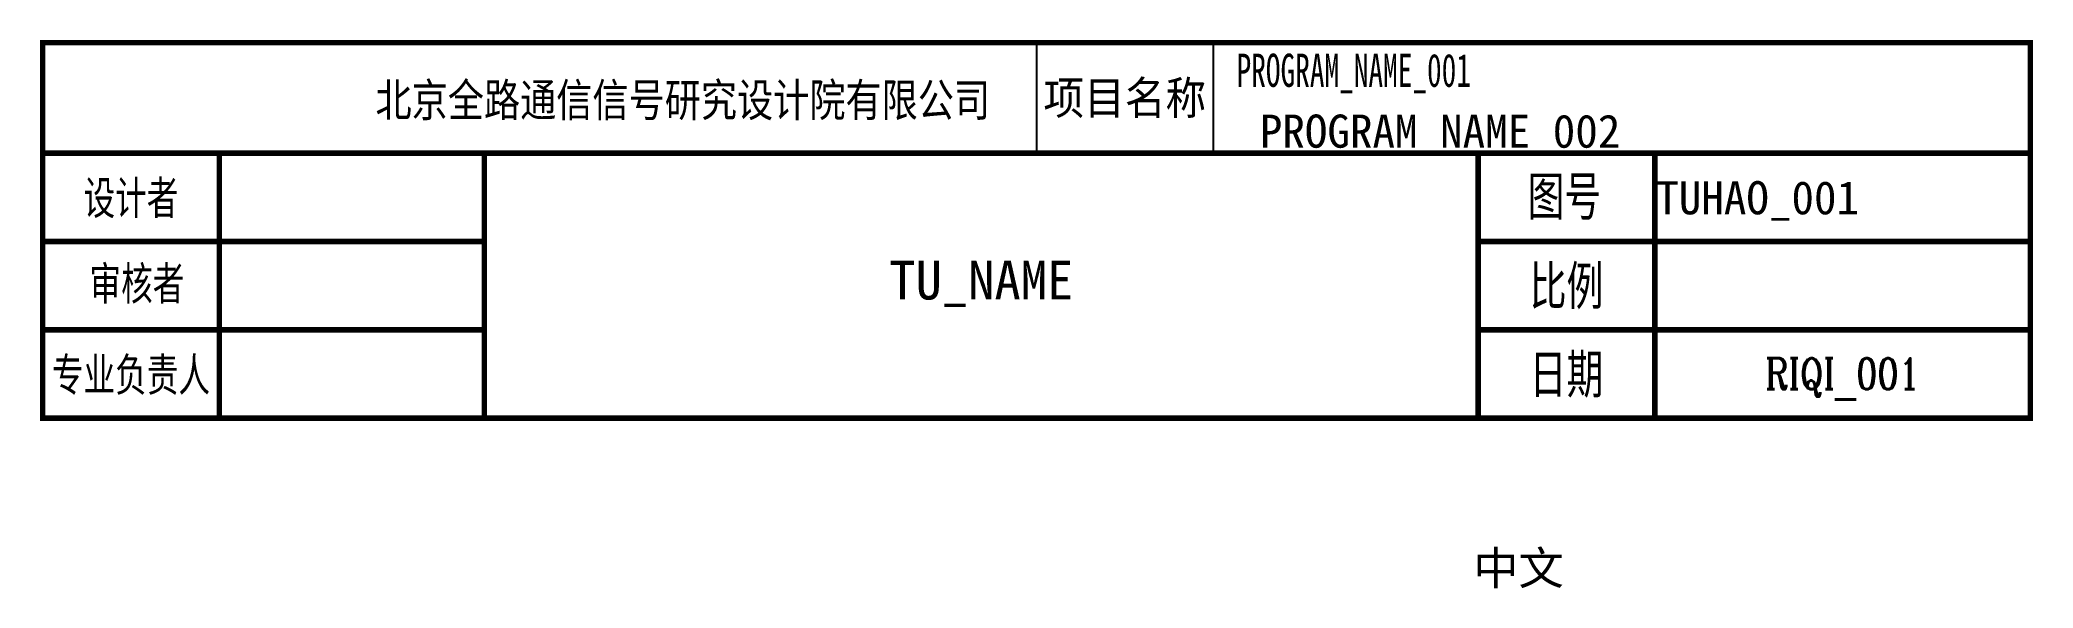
# Model space of a CAD drawing. Header units: inches. Extents: x -57 to 123, y -20 to 29.
import ezdxf
from ezdxf.enums import TextEntityAlignment as Align

# ---------------------------------------------------------------- set-up
doc = ezdxf.new("R2010")
doc.units = ezdxf.units.IN
doc.header["$MEASUREMENT"] = 0
doc.styles.add('H', font='SimSun.ttf', dxfattribs={"width": 0.9, "height": 300})
doc.styles.add('ROMANC', font='romanc.shx', dxfattribs={"width": 0.8, "bigfont": 'hztxt.shx'})
doc.styles.get("Standard").update_dxf_attribs({"font": 'SimSun.ttf'})
doc.styles.add('宋体', font='SimSun.ttf')

msp = doc.modelspace()

# ---------------------------------------------------------------- linework, layer by layer
for p, q in [((32.91, 29.09), (32.91, 19.09)), ((48.91, 29.09), (48.91, 19.09)), ((48.91, 29.09), (48.91, 19.09)), ((-17.09, 19.09), (-57.09, 19.09)), ((-57.09, 19.09), (-57.09, -4.91)), ((122.91, 19.09), (-57.09, 19.09)), ((-17.09, 19.09), (-57.09, 19.09)), ((72.91, 19.09), (72.91, -4.91)), ((122.91, 19.09), (122.91, -4.91)), ((122.91, -4.91), (-57.09, -4.91))]:
    msp.add_line(p, q)
at = {"const_width": 0.5}
for points in [[(-57.09, 29.09), (122.91, 29.09), (122.91, 19.09), (-57.09, 19.09)], [(-57.09, 19.09), (122.91, 19.09), (122.91, -4.91), (-57.09, -4.91)]]:
    msp.add_lwpolyline(points, close=True, dxfattribs=at)
for points in [[(-41.09, 19.09), (-41.09, -4.91)], [(-17.09, 19.09), (-17.09, -4.91)], [(-17.09, 19.09), (-17.09, -4.91)], [(72.91, 19.09), (122.91, 19.09)], [(72.91, 19.09), (122.91, 19.09)], [(72.91, 19.09), (72.91, -4.91)], [(88.91, 19.09), (88.91, -4.91)], [(122.91, 19.09), (122.91, -4.91)], [(-57.09, 11.09), (-17.09, 11.09)], [(72.91, 11.09), (122.91, 11.09)], [(-57.09, 3.09), (-17.09, 3.09)], [(72.91, 3.09), (122.91, 3.09)], [(-57.09, -4.91), (122.91, -4.91)], [(-57.09, -4.91), (18.91, -4.91)], [(-57.09, -4.91), (122.91, -4.91)]]:
    msp.add_lwpolyline(points, dxfattribs=at)

# ---------------------------------------------------------------- texts
for s, height, style, width, p in [('北京全路通信信号研究设计院有限公司', 3, 'H', 0.8, (0.88, 23.9)), ('项目名称', 3, 'H', 0.9, (40.91, 24.09)), ('图号', 3.5, '宋体', 0.7, (80.71, 15.19)), ('比例', 3.5, '宋体', 0.7, (80.91, 7.09)), ('日期', 3.5, '宋体', 0.7, (80.91, -0.91))]:
    msp.add_text(s, height=height, dxfattribs=dict(style=style, width=width)).set_placement(p, align=Align.MIDDLE_CENTER)
at = {"style": '宋体', "width": 0.7}
for s, p in [('设计者', (-49.09, 15.09)), ('审核者', (-48.55, 7.36)), ('专业负责人', (-49.09, -0.91))]:
    msp.add_text(s, height=3, dxfattribs=at).set_placement(p, align=Align.MIDDLE)
msp.add_text('中文', height=3).set_placement((72.47, -19.97))
at = {"width": 0.65}
msp.add_attdef('PROGRAM_NAME_001', (51.03, 25.09), '济南铁路局通信基础网络设施改造工程', height=3, dxfattribs=at)
for tag, p, s in [('PROGRAM_NAME_002', (53.13, 19.58), '张东线、泰费线光缆及传输系统改造'), ('TUHAO_001', (89.03, 13.55), 'tuhao')]:
    msp.add_attdef(tag, p, s, height=3)
msp.add_attdef('TU_NAME', text='', height=3.5).set_placement((27.91, 7.59), align=Align.MIDDLE_CENTER)
at = {"style": 'ROMANC', "width": 0.8}
msp.add_attdef('RIQI_001', (98.88, -2.28), '2016.1', height=2.8, dxfattribs=at)

doc.saveas('drawing.dxf')
